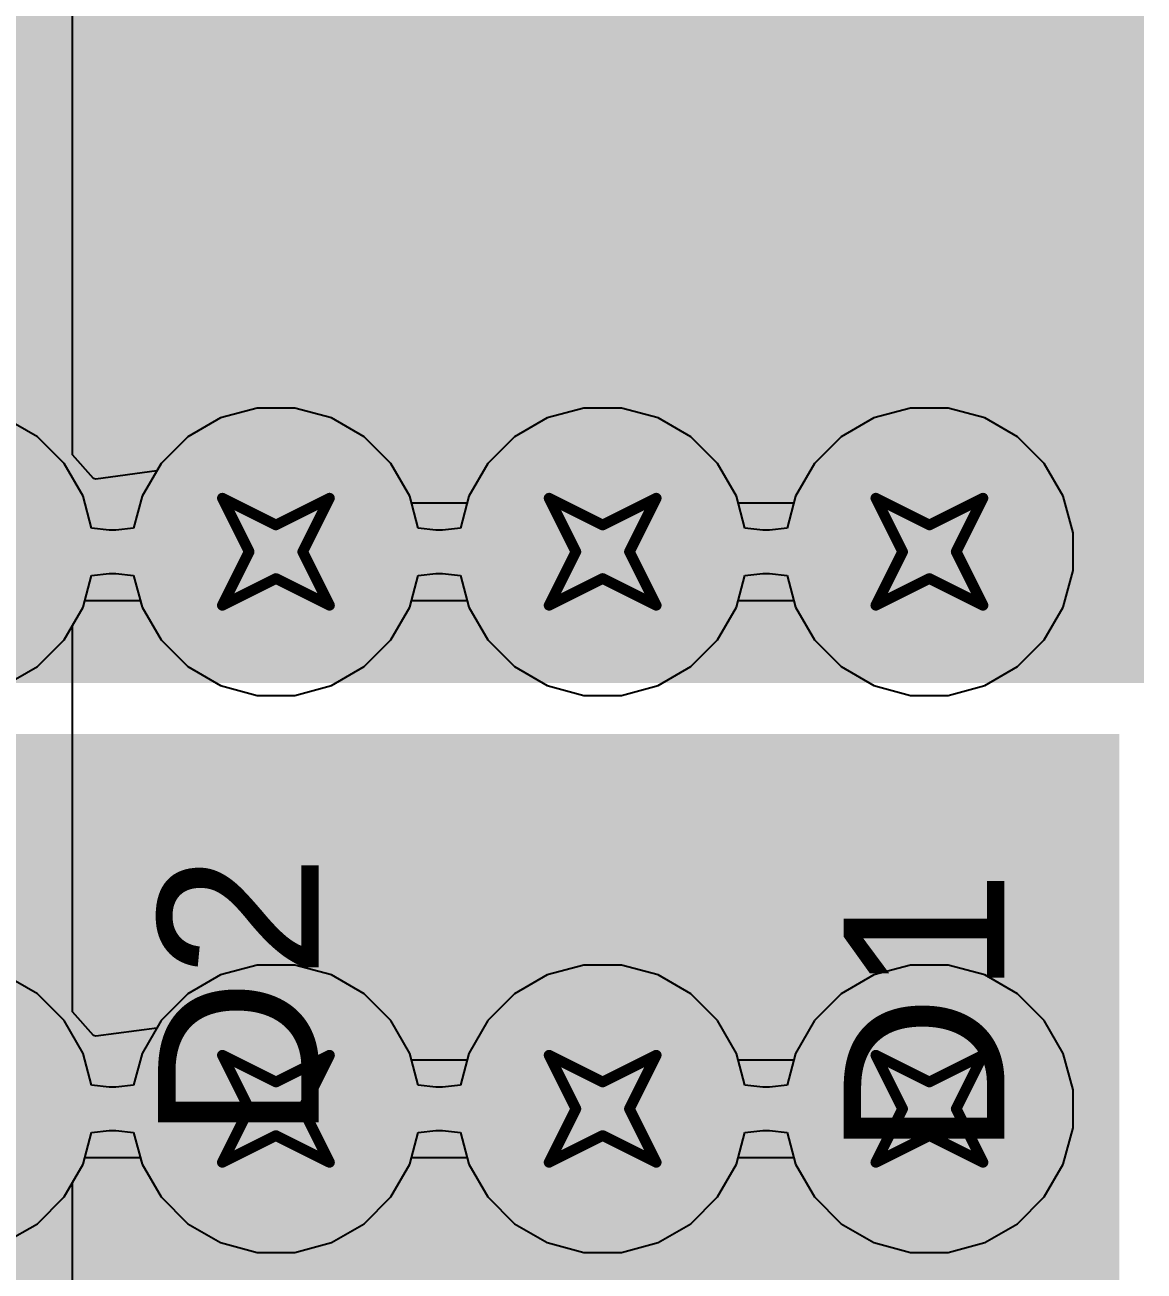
# Model space of a CAD drawing. Header units: inches. Extents: x -36 to 349, y -11 to 240.
# Drawn here: x 76.72 to 82.03, y 14.17 to 20.07 of the extents above; entities that cross this region are included whole.
import ezdxf

# ---------------------------------------------------------------- set-up
doc = ezdxf.new("R2010")
doc.units = ezdxf.units.IN
for name, color, linetype in [('Bottom Layer', 5, 'Continuous'), ('Drill Drawing', 1, 'Continuous'), ('Layer 1', 16, 'Continuous'), ('Layer 2', 76, 'Continuous'), ('Top Layer', 1, 'Continuous'), ('Top Overlay', 2, 'Continuous'), ('Top Paste', 8, 'Continuous'), ('Top Solder', 216, 'Continuous'), ('Via Holes', 16, 'Continuous')]:
    doc.layers.add(name, color=color, linetype=linetype)
doc.styles.add('Arial', font='', dxfattribs={"height": 0.2})
doc.styles.get('Arial').set_extended_font_data('Arial')

# ---------------------------------------------------------------- blocks, each defined once
blk = doc.blocks.new('TO_263_5__D2PAK__156')
at = {"layer": 'Top Layer'}
blk.add_hatch(color=1, dxfattribs=at).paths.add_polyline_path([(-5.59, 9.5275), (5.59, 9.5275), (5.59, -0.3825), (-5.59, -0.3825)])
at = {"layer": 'Top Paste'}
blk.add_hatch(color=8, dxfattribs=at).paths.add_polyline_path([(-5.59, 9.5275), (5.59, 9.5275), (5.59, -0.3825), (-5.59, -0.3825)])
at = {"layer": 'Top Solder'}
blk.add_hatch(color=216, dxfattribs=at).paths.add_polyline_path([(-5.6916, 9.6291), (5.6916, 9.6291), (5.6916, -0.4841), (-5.6916, -0.4841)])

msp = doc.modelspace()

# ---------------------------------------------------------------- hatches: boundary and pattern name
at = {"layer": 'Bottom Layer'}
h = msp.add_hatch(color=5, dxfattribs=at)
edge = h.paths.add_edge_path()
edge.add_arc((77.9108, 17.5768), 0.3, 0, 360)
h = msp.add_hatch(color=5, dxfattribs=at)
edge = h.paths.add_edge_path()
edge.add_arc((79.4602, 17.5768), 0.3, 0, 360)
h = msp.add_hatch(color=5, dxfattribs=at)
edge = h.paths.add_edge_path()
edge.add_arc((81.0096, 17.5768), 0.3, 0, 360)
h = msp.add_hatch(color=5, dxfattribs=at)
edge = h.paths.add_edge_path()
edge.add_arc((77.9108, 14.9352), 0.3, 0, 360)
h = msp.add_hatch(color=5, dxfattribs=at)
edge = h.paths.add_edge_path()
edge.add_arc((79.4602, 14.9352), 0.3, 0, 360)
h = msp.add_hatch(color=5, dxfattribs=at)
edge = h.paths.add_edge_path()
edge.add_arc((81.0096, 14.9352), 0.3, 0, 360)
at = {"layer": 'Layer 1'}
h = msp.add_hatch(color=16, dxfattribs=at)
edge = h.paths.add_edge_path()
edge.add_arc((77.9108, 17.5768), 0.3, 0, 360)
h = msp.add_hatch(color=16, dxfattribs=at)
edge = h.paths.add_edge_path()
edge.add_arc((79.4602, 17.5768), 0.3, 0, 360)
h = msp.add_hatch(color=16, dxfattribs=at)
edge = h.paths.add_edge_path()
edge.add_arc((81.0096, 17.5768), 0.3, 0, 360)
h = msp.add_hatch(color=16, dxfattribs=at)
edge = h.paths.add_edge_path()
edge.add_arc((77.9108, 14.9352), 0.3, 0, 360)
h = msp.add_hatch(color=16, dxfattribs=at)
edge = h.paths.add_edge_path()
edge.add_arc((79.4602, 14.9352), 0.3, 0, 360)
h = msp.add_hatch(color=16, dxfattribs=at)
edge = h.paths.add_edge_path()
edge.add_arc((81.0096, 14.9352), 0.3, 0, 360)
at = {"layer": 'Layer 2'}
h = msp.add_hatch(color=76, dxfattribs=at)
edge = h.paths.add_edge_path()
edge.add_arc((77.9108, 17.5768), 0.3, 0, 360)
h = msp.add_hatch(color=76, dxfattribs=at)
edge = h.paths.add_edge_path()
edge.add_arc((79.4602, 17.5768), 0.3, 0, 360)
h = msp.add_hatch(color=76, dxfattribs=at)
edge = h.paths.add_edge_path()
edge.add_arc((81.0096, 17.5768), 0.3, 0, 360)
h = msp.add_hatch(color=76, dxfattribs=at)
edge = h.paths.add_edge_path()
edge.add_arc((77.9108, 14.9352), 0.3, 0, 360)
h = msp.add_hatch(color=76, dxfattribs=at)
edge = h.paths.add_edge_path()
edge.add_arc((79.4602, 14.9352), 0.3, 0, 360)
h = msp.add_hatch(color=76, dxfattribs=at)
edge = h.paths.add_edge_path()
edge.add_arc((81.0096, 14.9352), 0.3, 0, 360)
at = {"layer": 'Top Layer'}
for points in [[(66.161, 17.0557), (81.926, 17.0557), (81.926, 26.9657), (66.161, 26.9657)], [(68.2982, 10.8712), (81.9104, 10.8712), (81.9104, 16.7132), (68.2982, 16.7132)]]:
    msp.add_hatch(color=1, dxfattribs=at).paths.add_polyline_path(points)
h = msp.add_hatch(color=1, dxfattribs=at)
edge = h.paths.add_edge_path()
edge.add_arc((77.9108, 17.5768), 0.3, 0, 360)
h = msp.add_hatch(color=1, dxfattribs=at)
edge = h.paths.add_edge_path()
edge.add_arc((79.4602, 17.5768), 0.3, 0, 360)
h = msp.add_hatch(color=1, dxfattribs=at)
edge = h.paths.add_edge_path()
edge.add_arc((81.0096, 17.5768), 0.3, 0, 360)
h = msp.add_hatch(color=1, dxfattribs=at)
edge = h.paths.add_edge_path()
edge.add_arc((77.9108, 14.9352), 0.3, 0, 360)
h = msp.add_hatch(color=1, dxfattribs=at)
edge = h.paths.add_edge_path()
edge.add_arc((79.4602, 14.9352), 0.3, 0, 360)
h = msp.add_hatch(color=1, dxfattribs=at)
edge = h.paths.add_edge_path()
edge.add_arc((81.0096, 14.9352), 0.3, 0, 360)
at = {"layer": 'Via Holes'}
h = msp.add_hatch(color=7, dxfattribs=at)
edge = h.paths.add_edge_path()
edge.add_arc((77.9108, 17.5768), 0.15, 0, 360)
h = msp.add_hatch(color=7, dxfattribs=at)
edge = h.paths.add_edge_path()
edge.add_arc((79.4602, 17.5768), 0.15, 0, 360)
h = msp.add_hatch(color=7, dxfattribs=at)
edge = h.paths.add_edge_path()
edge.add_arc((81.0096, 17.5768), 0.15, 0, 360)
h = msp.add_hatch(color=7, dxfattribs=at)
edge = h.paths.add_edge_path()
edge.add_arc((77.9108, 14.9352), 0.15, 0, 360)
h = msp.add_hatch(color=7, dxfattribs=at)
edge = h.paths.add_edge_path()
edge.add_arc((79.4602, 14.9352), 0.15, 0, 360)
h = msp.add_hatch(color=7, dxfattribs=at)
edge = h.paths.add_edge_path()
edge.add_arc((81.0096, 14.9352), 0.15, 0, 360)

# ---------------------------------------------------------------- linework, layer by layer
at = {"layer": 'Bottom Layer'}
for p, q in [((76.7795, 18.1217), (76.6243, 18.2114)), ((77.6479, 18.2114), (77.4927, 18.1217)), ((77.8211, 18.2578), (77.6479, 18.2114)), ((78.0005, 18.2578), (77.8211, 18.2578)), ((78.1737, 18.2114), (78.0005, 18.2578)), ((78.3289, 18.1217), (78.1737, 18.2114)), ((79.1973, 18.2114), (79.0421, 18.1217)), ((79.3705, 18.2578), (79.1973, 18.2114)), ((79.5499, 18.2578), (79.3705, 18.2578)), ((79.7231, 18.2114), (79.5499, 18.2578)), ((79.8783, 18.1217), (79.7231, 18.2114)), ((80.7467, 18.2114), (80.5915, 18.1217)), ((80.9199, 18.2578), (80.7467, 18.2114)), ((81.0993, 18.2578), (80.9199, 18.2578)), ((81.2725, 18.2114), (81.0993, 18.2578)), ((81.4277, 18.1217), (81.2725, 18.2114)), ((76.9063, 17.9949), (76.7795, 18.1217)), ((77.4927, 18.1217), (77.3659, 17.9949)), ((78.4557, 17.9949), (78.3289, 18.1217)), ((79.0421, 18.1217), (78.9153, 17.9949)), ((80.0051, 17.9949), (79.8783, 18.1217)), ((80.5915, 18.1217), (80.4647, 17.9949)), ((81.5545, 17.9949), (81.4277, 18.1217)), ((76.996, 17.8397), (76.9063, 17.9949)), ((77.3659, 17.9949), (77.2762, 17.8397)), ((78.5454, 17.8397), (78.4557, 17.9949)), ((78.9153, 17.9949), (78.8256, 17.8397)), ((80.0948, 17.8397), (80.0051, 17.9949)), ((80.4647, 17.9949), (80.375, 17.8397)), ((81.6442, 17.8397), (81.5545, 17.9949)), ((77.0363, 17.6893), (76.996, 17.8397)), ((77.2762, 17.8397), (77.2359, 17.6893)), ((78.5857, 17.6893), (78.5454, 17.8397)), ((78.8256, 17.8397), (78.7853, 17.6893)), ((80.1351, 17.6893), (80.0948, 17.8397)), ((80.375, 17.8397), (80.3347, 17.6893)), ((81.6906, 17.6665), (81.6442, 17.8397)), ((77.1202, 17.6794), (77.0363, 17.6893)), ((77.152, 17.6794), (77.1202, 17.6794)), ((77.2359, 17.6893), (77.152, 17.6794)), ((78.6696, 17.6794), (78.5857, 17.6893)), ((78.7014, 17.6794), (78.6696, 17.6794)), ((78.7853, 17.6893), (78.7014, 17.6794)), ((80.219, 17.6794), (80.1351, 17.6893)), ((80.2508, 17.6794), (80.219, 17.6794)), ((80.3347, 17.6893), (80.2508, 17.6794)), ((81.6906, 17.4871), (81.6906, 17.6665)), ((76.996, 17.3139), (77.0363, 17.4643)), ((77.0363, 17.4643), (77.1202, 17.4742)), ((77.1202, 17.4742), (77.152, 17.4742)), ((77.152, 17.4742), (77.2359, 17.4643)), ((77.2359, 17.4643), (77.2762, 17.3139)), ((78.5454, 17.3139), (78.5857, 17.4643)), ((78.5857, 17.4643), (78.6696, 17.4742)), ((78.6696, 17.4742), (78.7014, 17.4742)), ((78.7014, 17.4742), (78.7853, 17.4643)), ((78.7853, 17.4643), (78.8256, 17.3139)), ((80.0948, 17.3139), (80.1351, 17.4643)), ((80.1351, 17.4643), (80.219, 17.4742)), ((80.219, 17.4742), (80.2508, 17.4742)), ((80.2508, 17.4742), (80.3347, 17.4643)), ((80.3347, 17.4643), (80.375, 17.3139)), ((81.6442, 17.3139), (81.6906, 17.4871)), ((76.9063, 17.1587), (76.996, 17.3139)), ((77.2762, 17.3139), (77.3659, 17.1587)), ((78.4557, 17.1587), (78.5454, 17.3139)), ((78.8256, 17.3139), (78.9153, 17.1587)), ((80.0051, 17.1587), (80.0948, 17.3139)), ((80.375, 17.3139), (80.4647, 17.1587)), ((81.5545, 17.1587), (81.6442, 17.3139)), ((76.7795, 17.0319), (76.9063, 17.1587)), ((77.3659, 17.1587), (77.4927, 17.0319)), ((78.3289, 17.0319), (78.4557, 17.1587)), ((78.9153, 17.1587), (79.0421, 17.0319)), ((79.8783, 17.0319), (80.0051, 17.1587)), ((80.4647, 17.1587), (80.5915, 17.0319)), ((81.4277, 17.0319), (81.5545, 17.1587)), ((76.6243, 16.9422), (76.7795, 17.0319)), ((77.4927, 17.0319), (77.6479, 16.9422)), ((78.1737, 16.9422), (78.3289, 17.0319)), ((79.0421, 17.0319), (79.1973, 16.9422)), ((79.7231, 16.9422), (79.8783, 17.0319)), ((80.5915, 17.0319), (80.7467, 16.9422)), ((81.2725, 16.9422), (81.4277, 17.0319)), ((77.6479, 16.9422), (77.8211, 16.8958)), ((78.0005, 16.8958), (78.1737, 16.9422)), ((79.1973, 16.9422), (79.3705, 16.8958)), ((79.5499, 16.8958), (79.7231, 16.9422)), ((80.7467, 16.9422), (80.9199, 16.8958)), ((81.0993, 16.8958), (81.2725, 16.9422)), ((77.8211, 16.8958), (78.0005, 16.8958)), ((79.3705, 16.8958), (79.5499, 16.8958)), ((80.9199, 16.8958), (81.0993, 16.8958)), ((77.8211, 15.6162), (77.6479, 15.5698)), ((78.0005, 15.6162), (77.8211, 15.6162)), ((78.1737, 15.5698), (78.0005, 15.6162)), ((79.3705, 15.6162), (79.1973, 15.5698)), ((79.5499, 15.6162), (79.3705, 15.6162)), ((79.7231, 15.5698), (79.5499, 15.6162)), ((80.9199, 15.6162), (80.7467, 15.5698)), ((81.0993, 15.6162), (80.9199, 15.6162)), ((81.2725, 15.5698), (81.0993, 15.6162)), ((76.7795, 15.4801), (76.6243, 15.5698)), ((77.6479, 15.5698), (77.4927, 15.4801)), ((78.3289, 15.4801), (78.1737, 15.5698)), ((79.1973, 15.5698), (79.0421, 15.4801)), ((79.8783, 15.4801), (79.7231, 15.5698)), ((80.7467, 15.5698), (80.5915, 15.4801)), ((81.4277, 15.4801), (81.2725, 15.5698)), ((76.9063, 15.3533), (76.7795, 15.4801)), ((77.4927, 15.4801), (77.3659, 15.3533)), ((78.4557, 15.3533), (78.3289, 15.4801)), ((79.0421, 15.4801), (78.9153, 15.3533)), ((80.0051, 15.3533), (79.8783, 15.4801)), ((80.5915, 15.4801), (80.4647, 15.3533)), ((81.5545, 15.3533), (81.4277, 15.4801)), ((76.996, 15.1981), (76.9063, 15.3533)), ((77.3659, 15.3533), (77.2762, 15.1981)), ((78.5454, 15.1981), (78.4557, 15.3533)), ((78.9153, 15.3533), (78.8256, 15.1981)), ((80.0948, 15.1981), (80.0051, 15.3533)), ((80.4647, 15.3533), (80.375, 15.1981)), ((81.6442, 15.1981), (81.5545, 15.3533)), ((77.0363, 15.0477), (76.996, 15.1981)), ((77.2762, 15.1981), (77.2359, 15.0477)), ((78.5857, 15.0477), (78.5454, 15.1981)), ((78.8256, 15.1981), (78.7853, 15.0477)), ((80.1351, 15.0477), (80.0948, 15.1981)), ((80.375, 15.1981), (80.3347, 15.0477)), ((81.6906, 15.0249), (81.6442, 15.1981)), ((77.1202, 15.0378), (77.0363, 15.0477)), ((77.152, 15.0378), (77.1202, 15.0378)), ((77.2359, 15.0477), (77.152, 15.0378)), ((78.6696, 15.0378), (78.5857, 15.0477)), ((78.7014, 15.0378), (78.6696, 15.0378)), ((78.7853, 15.0477), (78.7014, 15.0378)), ((80.219, 15.0378), (80.1351, 15.0477)), ((80.2508, 15.0378), (80.219, 15.0378)), ((80.3347, 15.0477), (80.2508, 15.0378)), ((81.6906, 14.8455), (81.6906, 15.0249)), ((77.0363, 14.8227), (77.1202, 14.8326)), ((77.1202, 14.8326), (77.152, 14.8326)), ((77.152, 14.8326), (77.2359, 14.8227)), ((78.5857, 14.8227), (78.6696, 14.8326)), ((78.6696, 14.8326), (78.7014, 14.8326)), ((78.7014, 14.8326), (78.7853, 14.8227)), ((80.1351, 14.8227), (80.219, 14.8326)), ((80.219, 14.8326), (80.2508, 14.8326)), ((80.2508, 14.8326), (80.3347, 14.8227)), ((81.6442, 14.6723), (81.6906, 14.8455)), ((76.996, 14.6723), (77.0363, 14.8227)), ((77.2359, 14.8227), (77.2762, 14.6723)), ((78.5454, 14.6723), (78.5857, 14.8227)), ((78.7853, 14.8227), (78.8256, 14.6723)), ((80.0948, 14.6723), (80.1351, 14.8227)), ((80.3347, 14.8227), (80.375, 14.6723)), ((76.9063, 14.5171), (76.996, 14.6723)), ((77.2762, 14.6723), (77.3659, 14.5171)), ((78.4557, 14.5171), (78.5454, 14.6723)), ((78.8256, 14.6723), (78.9153, 14.5171)), ((80.0051, 14.5171), (80.0948, 14.6723)), ((80.375, 14.6723), (80.4647, 14.5171)), ((81.5545, 14.5171), (81.6442, 14.6723)), ((76.7795, 14.3903), (76.9063, 14.5171)), ((77.3659, 14.5171), (77.4927, 14.3903)), ((78.3289, 14.3903), (78.4557, 14.5171)), ((78.9153, 14.5171), (79.0421, 14.3903)), ((79.8783, 14.3903), (80.0051, 14.5171)), ((80.4647, 14.5171), (80.5915, 14.3903)), ((81.4277, 14.3903), (81.5545, 14.5171)), ((76.6243, 14.3006), (76.7795, 14.3903)), ((77.4927, 14.3903), (77.6479, 14.3006)), ((78.1737, 14.3006), (78.3289, 14.3903)), ((79.0421, 14.3903), (79.1973, 14.3006)), ((79.7231, 14.3006), (79.8783, 14.3903)), ((80.5915, 14.3903), (80.7467, 14.3006)), ((81.2725, 14.3006), (81.4277, 14.3903)), ((77.6479, 14.3006), (77.8211, 14.2542)), ((77.8211, 14.2542), (78.0005, 14.2542)), ((78.0005, 14.2542), (78.1737, 14.3006)), ((79.1973, 14.3006), (79.3705, 14.2542)), ((79.3705, 14.2542), (79.5499, 14.2542)), ((79.5499, 14.2542), (79.7231, 14.3006)), ((80.7467, 14.3006), (80.9199, 14.2542)), ((80.9199, 14.2542), (81.0993, 14.2542)), ((81.0993, 14.2542), (81.2725, 14.3006))]:
    msp.add_line(p, q, dxfattribs=at)
at = {"layer": 'Drill Drawing'}
for points in [[(77.6568, 17.8308, 0.0508, 0.0508, 0), (77.9108, 17.7038, 0.0508, 0.0508, 0)], [(77.6568, 17.8308, 0.0508, 0.0508, 0), (77.7838, 17.5768, 0.0508, 0.0508, 0)], [(77.9108, 17.7038, 0.0508, 0.0508, 0), (78.1648, 17.8308, 0.0508, 0.0508, 0)], [(78.0378, 17.5768, 0.0508, 0.0508, 0), (78.1648, 17.8308, 0.0508, 0.0508, 0)], [(79.2062, 17.8308, 0.0508, 0.0508, 0), (79.4602, 17.7038, 0.0508, 0.0508, 0)], [(79.2062, 17.8308, 0.0508, 0.0508, 0), (79.3332, 17.5768, 0.0508, 0.0508, 0)], [(79.4602, 17.7038, 0.0508, 0.0508, 0), (79.7142, 17.8308, 0.0508, 0.0508, 0)], [(79.5872, 17.5768, 0.0508, 0.0508, 0), (79.7142, 17.8308, 0.0508, 0.0508, 0)], [(80.7556, 17.8308, 0.0508, 0.0508, 0), (81.0096, 17.7038, 0.0508, 0.0508, 0)], [(80.7556, 17.8308, 0.0508, 0.0508, 0), (80.8826, 17.5768, 0.0508, 0.0508, 0)], [(81.0096, 17.7038, 0.0508, 0.0508, 0), (81.2636, 17.8308, 0.0508, 0.0508, 0)], [(81.1366, 17.5768, 0.0508, 0.0508, 0), (81.2636, 17.8308, 0.0508, 0.0508, 0)], [(77.6568, 17.3228, 0.0508, 0.0508, 0), (77.7838, 17.5768, 0.0508, 0.0508, 0)], [(78.0378, 17.5768, 0.0508, 0.0508, 0), (78.1648, 17.3228, 0.0508, 0.0508, 0)], [(79.2062, 17.3228, 0.0508, 0.0508, 0), (79.3332, 17.5768, 0.0508, 0.0508, 0)], [(79.5872, 17.5768, 0.0508, 0.0508, 0), (79.7142, 17.3228, 0.0508, 0.0508, 0)], [(80.7556, 17.3228, 0.0508, 0.0508, 0), (80.8826, 17.5768, 0.0508, 0.0508, 0)], [(81.1366, 17.5768, 0.0508, 0.0508, 0), (81.2636, 17.3228, 0.0508, 0.0508, 0)], [(77.6568, 17.3228, 0.0508, 0.0508, 0), (77.9108, 17.4498, 0.0508, 0.0508, 0)], [(77.9108, 17.4498, 0.0508, 0.0508, 0), (78.1648, 17.3228, 0.0508, 0.0508, 0)], [(79.2062, 17.3228, 0.0508, 0.0508, 0), (79.4602, 17.4498, 0.0508, 0.0508, 0)], [(79.4602, 17.4498, 0.0508, 0.0508, 0), (79.7142, 17.3228, 0.0508, 0.0508, 0)], [(80.7556, 17.3228, 0.0508, 0.0508, 0), (81.0096, 17.4498, 0.0508, 0.0508, 0)], [(81.0096, 17.4498, 0.0508, 0.0508, 0), (81.2636, 17.3228, 0.0508, 0.0508, 0)], [(77.6568, 15.1892, 0.0508, 0.0508, 0), (77.9108, 15.0622, 0.0508, 0.0508, 0)], [(77.6568, 15.1892, 0.0508, 0.0508, 0), (77.7838, 14.9352, 0.0508, 0.0508, 0)], [(77.9108, 15.0622, 0.0508, 0.0508, 0), (78.1648, 15.1892, 0.0508, 0.0508, 0)], [(78.0378, 14.9352, 0.0508, 0.0508, 0), (78.1648, 15.1892, 0.0508, 0.0508, 0)], [(79.2062, 15.1892, 0.0508, 0.0508, 0), (79.4602, 15.0622, 0.0508, 0.0508, 0)], [(79.2062, 15.1892, 0.0508, 0.0508, 0), (79.3332, 14.9352, 0.0508, 0.0508, 0)], [(79.4602, 15.0622, 0.0508, 0.0508, 0), (79.7142, 15.1892, 0.0508, 0.0508, 0)], [(79.5872, 14.9352, 0.0508, 0.0508, 0), (79.7142, 15.1892, 0.0508, 0.0508, 0)], [(80.7556, 15.1892, 0.0508, 0.0508, 0), (81.0096, 15.0622, 0.0508, 0.0508, 0)], [(80.7556, 15.1892, 0.0508, 0.0508, 0), (80.8826, 14.9352, 0.0508, 0.0508, 0)], [(81.0096, 15.0622, 0.0508, 0.0508, 0), (81.2636, 15.1892, 0.0508, 0.0508, 0)], [(81.1366, 14.9352, 0.0508, 0.0508, 0), (81.2636, 15.1892, 0.0508, 0.0508, 0)], [(77.6568, 14.6812, 0.0508, 0.0508, 0), (77.7838, 14.9352, 0.0508, 0.0508, 0)], [(78.0378, 14.9352, 0.0508, 0.0508, 0), (78.1648, 14.6812, 0.0508, 0.0508, 0)], [(79.2062, 14.6812, 0.0508, 0.0508, 0), (79.3332, 14.9352, 0.0508, 0.0508, 0)], [(79.5872, 14.9352, 0.0508, 0.0508, 0), (79.7142, 14.6812, 0.0508, 0.0508, 0)], [(80.7556, 14.6812, 0.0508, 0.0508, 0), (80.8826, 14.9352, 0.0508, 0.0508, 0)], [(81.1366, 14.9352, 0.0508, 0.0508, 0), (81.2636, 14.6812, 0.0508, 0.0508, 0)], [(77.6568, 14.6812, 0.0508, 0.0508, 0), (77.9108, 14.8082, 0.0508, 0.0508, 0)], [(77.9108, 14.8082, 0.0508, 0.0508, 0), (78.1648, 14.6812, 0.0508, 0.0508, 0)], [(79.2062, 14.6812, 0.0508, 0.0508, 0), (79.4602, 14.8082, 0.0508, 0.0508, 0)], [(79.4602, 14.8082, 0.0508, 0.0508, 0), (79.7142, 14.6812, 0.0508, 0.0508, 0)], [(80.7556, 14.6812, 0.0508, 0.0508, 0), (81.0096, 14.8082, 0.0508, 0.0508, 0)], [(81.0096, 14.8082, 0.0508, 0.0508, 0), (81.2636, 14.6812, 0.0508, 0.0508, 0)]]:
    msp.add_lwpolyline(points, format="xyseb", dxfattribs=at)
for points in [[(77.6441, 17.8308, 0.0254, 0.0254, 1), (77.6695, 17.8308, 0.0254, 0.0254, 1)], [(77.6441, 17.8308, 0.0254, 0.0254, 1), (77.6695, 17.8308, 0.0254, 0.0254, 1)], [(78.1521, 17.8308, 0.0254, 0.0254, 1), (78.1775, 17.8308, 0.0254, 0.0254, 1)], [(78.1521, 17.8308, 0.0254, 0.0254, 1), (78.1775, 17.8308, 0.0254, 0.0254, 1)], [(79.1935, 17.8308, 0.0254, 0.0254, 1), (79.2189, 17.8308, 0.0254, 0.0254, 1)], [(79.1935, 17.8308, 0.0254, 0.0254, 1), (79.2189, 17.8308, 0.0254, 0.0254, 1)], [(79.7015, 17.8308, 0.0254, 0.0254, 1), (79.7269, 17.8308, 0.0254, 0.0254, 1)], [(79.7015, 17.8308, 0.0254, 0.0254, 1), (79.7269, 17.8308, 0.0254, 0.0254, 1)], [(80.7429, 17.8308, 0.0254, 0.0254, 1), (80.7683, 17.8308, 0.0254, 0.0254, 1)], [(80.7429, 17.8308, 0.0254, 0.0254, 1), (80.7683, 17.8308, 0.0254, 0.0254, 1)], [(81.2509, 17.8308, 0.0254, 0.0254, 1), (81.2763, 17.8308, 0.0254, 0.0254, 1)], [(81.2509, 17.8308, 0.0254, 0.0254, 1), (81.2763, 17.8308, 0.0254, 0.0254, 1)], [(77.8981, 17.7038, 0.0254, 0.0254, 1), (77.9235, 17.7038, 0.0254, 0.0254, 1)], [(77.8981, 17.7038, 0.0254, 0.0254, 1), (77.9235, 17.7038, 0.0254, 0.0254, 1)], [(79.4475, 17.7038, 0.0254, 0.0254, 1), (79.4729, 17.7038, 0.0254, 0.0254, 1)], [(79.4475, 17.7038, 0.0254, 0.0254, 1), (79.4729, 17.7038, 0.0254, 0.0254, 1)], [(80.9969, 17.7038, 0.0254, 0.0254, 1), (81.0223, 17.7038, 0.0254, 0.0254, 1)], [(80.9969, 17.7038, 0.0254, 0.0254, 1), (81.0223, 17.7038, 0.0254, 0.0254, 1)], [(77.7711, 17.5768, 0.0254, 0.0254, 1), (77.7965, 17.5768, 0.0254, 0.0254, 1)], [(77.7711, 17.5768, 0.0254, 0.0254, 1), (77.7965, 17.5768, 0.0254, 0.0254, 1)], [(78.0251, 17.5768, 0.0254, 0.0254, 1), (78.0505, 17.5768, 0.0254, 0.0254, 1)], [(78.0251, 17.5768, 0.0254, 0.0254, 1), (78.0505, 17.5768, 0.0254, 0.0254, 1)], [(79.3205, 17.5768, 0.0254, 0.0254, 1), (79.3459, 17.5768, 0.0254, 0.0254, 1)], [(79.3205, 17.5768, 0.0254, 0.0254, 1), (79.3459, 17.5768, 0.0254, 0.0254, 1)], [(79.5745, 17.5768, 0.0254, 0.0254, 1), (79.5999, 17.5768, 0.0254, 0.0254, 1)], [(79.5745, 17.5768, 0.0254, 0.0254, 1), (79.5999, 17.5768, 0.0254, 0.0254, 1)], [(80.8699, 17.5768, 0.0254, 0.0254, 1), (80.8953, 17.5768, 0.0254, 0.0254, 1)], [(80.8699, 17.5768, 0.0254, 0.0254, 1), (80.8953, 17.5768, 0.0254, 0.0254, 1)], [(81.1239, 17.5768, 0.0254, 0.0254, 1), (81.1493, 17.5768, 0.0254, 0.0254, 1)], [(81.1239, 17.5768, 0.0254, 0.0254, 1), (81.1493, 17.5768, 0.0254, 0.0254, 1)], [(77.8981, 17.4498, 0.0254, 0.0254, 1), (77.9235, 17.4498, 0.0254, 0.0254, 1)], [(77.8981, 17.4498, 0.0254, 0.0254, 1), (77.9235, 17.4498, 0.0254, 0.0254, 1)], [(79.4475, 17.4498, 0.0254, 0.0254, 1), (79.4729, 17.4498, 0.0254, 0.0254, 1)], [(79.4475, 17.4498, 0.0254, 0.0254, 1), (79.4729, 17.4498, 0.0254, 0.0254, 1)], [(80.9969, 17.4498, 0.0254, 0.0254, 1), (81.0223, 17.4498, 0.0254, 0.0254, 1)], [(80.9969, 17.4498, 0.0254, 0.0254, 1), (81.0223, 17.4498, 0.0254, 0.0254, 1)], [(77.6441, 17.3228, 0.0254, 0.0254, 1), (77.6695, 17.3228, 0.0254, 0.0254, 1)], [(77.6441, 17.3228, 0.0254, 0.0254, 1), (77.6695, 17.3228, 0.0254, 0.0254, 1)], [(78.1521, 17.3228, 0.0254, 0.0254, 1), (78.1775, 17.3228, 0.0254, 0.0254, 1)], [(78.1521, 17.3228, 0.0254, 0.0254, 1), (78.1775, 17.3228, 0.0254, 0.0254, 1)], [(79.1935, 17.3228, 0.0254, 0.0254, 1), (79.2189, 17.3228, 0.0254, 0.0254, 1)], [(79.1935, 17.3228, 0.0254, 0.0254, 1), (79.2189, 17.3228, 0.0254, 0.0254, 1)], [(79.7015, 17.3228, 0.0254, 0.0254, 1), (79.7269, 17.3228, 0.0254, 0.0254, 1)], [(79.7015, 17.3228, 0.0254, 0.0254, 1), (79.7269, 17.3228, 0.0254, 0.0254, 1)], [(80.7429, 17.3228, 0.0254, 0.0254, 1), (80.7683, 17.3228, 0.0254, 0.0254, 1)], [(80.7429, 17.3228, 0.0254, 0.0254, 1), (80.7683, 17.3228, 0.0254, 0.0254, 1)], [(81.2509, 17.3228, 0.0254, 0.0254, 1), (81.2763, 17.3228, 0.0254, 0.0254, 1)], [(81.2509, 17.3228, 0.0254, 0.0254, 1), (81.2763, 17.3228, 0.0254, 0.0254, 1)], [(77.6441, 15.1892, 0.0254, 0.0254, 1), (77.6695, 15.1892, 0.0254, 0.0254, 1)], [(77.6441, 15.1892, 0.0254, 0.0254, 1), (77.6695, 15.1892, 0.0254, 0.0254, 1)], [(78.1521, 15.1892, 0.0254, 0.0254, 1), (78.1775, 15.1892, 0.0254, 0.0254, 1)], [(78.1521, 15.1892, 0.0254, 0.0254, 1), (78.1775, 15.1892, 0.0254, 0.0254, 1)], [(79.1935, 15.1892, 0.0254, 0.0254, 1), (79.2189, 15.1892, 0.0254, 0.0254, 1)], [(79.1935, 15.1892, 0.0254, 0.0254, 1), (79.2189, 15.1892, 0.0254, 0.0254, 1)], [(79.7015, 15.1892, 0.0254, 0.0254, 1), (79.7269, 15.1892, 0.0254, 0.0254, 1)], [(79.7015, 15.1892, 0.0254, 0.0254, 1), (79.7269, 15.1892, 0.0254, 0.0254, 1)], [(80.7429, 15.1892, 0.0254, 0.0254, 1), (80.7683, 15.1892, 0.0254, 0.0254, 1)], [(80.7429, 15.1892, 0.0254, 0.0254, 1), (80.7683, 15.1892, 0.0254, 0.0254, 1)], [(81.2509, 15.1892, 0.0254, 0.0254, 1), (81.2763, 15.1892, 0.0254, 0.0254, 1)], [(81.2509, 15.1892, 0.0254, 0.0254, 1), (81.2763, 15.1892, 0.0254, 0.0254, 1)], [(77.8981, 15.0622, 0.0254, 0.0254, 1), (77.9235, 15.0622, 0.0254, 0.0254, 1)], [(77.8981, 15.0622, 0.0254, 0.0254, 1), (77.9235, 15.0622, 0.0254, 0.0254, 1)], [(79.4475, 15.0622, 0.0254, 0.0254, 1), (79.4729, 15.0622, 0.0254, 0.0254, 1)], [(79.4475, 15.0622, 0.0254, 0.0254, 1), (79.4729, 15.0622, 0.0254, 0.0254, 1)], [(80.9969, 15.0622, 0.0254, 0.0254, 1), (81.0223, 15.0622, 0.0254, 0.0254, 1)], [(80.9969, 15.0622, 0.0254, 0.0254, 1), (81.0223, 15.0622, 0.0254, 0.0254, 1)], [(77.7711, 14.9352, 0.0254, 0.0254, 1), (77.7965, 14.9352, 0.0254, 0.0254, 1)], [(77.7711, 14.9352, 0.0254, 0.0254, 1), (77.7965, 14.9352, 0.0254, 0.0254, 1)], [(78.0251, 14.9352, 0.0254, 0.0254, 1), (78.0505, 14.9352, 0.0254, 0.0254, 1)], [(78.0251, 14.9352, 0.0254, 0.0254, 1), (78.0505, 14.9352, 0.0254, 0.0254, 1)], [(79.3205, 14.9352, 0.0254, 0.0254, 1), (79.3459, 14.9352, 0.0254, 0.0254, 1)], [(79.3205, 14.9352, 0.0254, 0.0254, 1), (79.3459, 14.9352, 0.0254, 0.0254, 1)], [(79.5745, 14.9352, 0.0254, 0.0254, 1), (79.5999, 14.9352, 0.0254, 0.0254, 1)], [(79.5745, 14.9352, 0.0254, 0.0254, 1), (79.5999, 14.9352, 0.0254, 0.0254, 1)], [(80.8699, 14.9352, 0.0254, 0.0254, 1), (80.8953, 14.9352, 0.0254, 0.0254, 1)], [(80.8699, 14.9352, 0.0254, 0.0254, 1), (80.8953, 14.9352, 0.0254, 0.0254, 1)], [(81.1239, 14.9352, 0.0254, 0.0254, 1), (81.1493, 14.9352, 0.0254, 0.0254, 1)], [(81.1239, 14.9352, 0.0254, 0.0254, 1), (81.1493, 14.9352, 0.0254, 0.0254, 1)], [(77.8981, 14.8082, 0.0254, 0.0254, 1), (77.9235, 14.8082, 0.0254, 0.0254, 1)], [(77.8981, 14.8082, 0.0254, 0.0254, 1), (77.9235, 14.8082, 0.0254, 0.0254, 1)], [(79.4475, 14.8082, 0.0254, 0.0254, 1), (79.4729, 14.8082, 0.0254, 0.0254, 1)], [(79.4475, 14.8082, 0.0254, 0.0254, 1), (79.4729, 14.8082, 0.0254, 0.0254, 1)], [(80.9969, 14.8082, 0.0254, 0.0254, 1), (81.0223, 14.8082, 0.0254, 0.0254, 1)], [(80.9969, 14.8082, 0.0254, 0.0254, 1), (81.0223, 14.8082, 0.0254, 0.0254, 1)], [(77.6441, 14.6812, 0.0254, 0.0254, 1), (77.6695, 14.6812, 0.0254, 0.0254, 1)], [(77.6441, 14.6812, 0.0254, 0.0254, 1), (77.6695, 14.6812, 0.0254, 0.0254, 1)], [(78.1521, 14.6812, 0.0254, 0.0254, 1), (78.1775, 14.6812, 0.0254, 0.0254, 1)], [(78.1521, 14.6812, 0.0254, 0.0254, 1), (78.1775, 14.6812, 0.0254, 0.0254, 1)], [(79.1935, 14.6812, 0.0254, 0.0254, 1), (79.2189, 14.6812, 0.0254, 0.0254, 1)], [(79.1935, 14.6812, 0.0254, 0.0254, 1), (79.2189, 14.6812, 0.0254, 0.0254, 1)], [(79.7015, 14.6812, 0.0254, 0.0254, 1), (79.7269, 14.6812, 0.0254, 0.0254, 1)], [(79.7015, 14.6812, 0.0254, 0.0254, 1), (79.7269, 14.6812, 0.0254, 0.0254, 1)], [(80.7429, 14.6812, 0.0254, 0.0254, 1), (80.7683, 14.6812, 0.0254, 0.0254, 1)], [(80.7429, 14.6812, 0.0254, 0.0254, 1), (80.7683, 14.6812, 0.0254, 0.0254, 1)], [(81.2509, 14.6812, 0.0254, 0.0254, 1), (81.2763, 14.6812, 0.0254, 0.0254, 1)], [(81.2509, 14.6812, 0.0254, 0.0254, 1), (81.2763, 14.6812, 0.0254, 0.0254, 1)]]:
    msp.add_lwpolyline(points, format="xyseb", close=True, dxfattribs=at)
at = {"layer": 'Layer 2'}
for p, q in [((76.9456, 18.037), (76.9456, 25.7611)), ((77.6479, 18.2114), (77.4927, 18.1217)), ((77.8211, 18.2578), (77.6479, 18.2114)), ((78.0005, 18.2578), (77.8211, 18.2578)), ((78.1737, 18.2114), (78.0005, 18.2578)), ((78.3289, 18.1217), (78.1737, 18.2114)), ((79.1973, 18.2114), (79.0421, 18.1217)), ((79.3705, 18.2578), (79.1973, 18.2114)), ((79.5499, 18.2578), (79.3705, 18.2578)), ((79.7231, 18.2114), (79.5499, 18.2578)), ((79.8783, 18.1217), (79.7231, 18.2114)), ((80.7467, 18.2114), (80.5915, 18.1217)), ((80.9199, 18.2578), (80.7467, 18.2114)), ((81.0993, 18.2578), (80.9199, 18.2578)), ((81.2725, 18.2114), (81.0993, 18.2578)), ((81.4277, 18.1217), (81.2725, 18.2114)), ((77.4927, 18.1217), (77.3659, 17.9949)), ((78.4557, 17.9949), (78.3289, 18.1217)), ((79.0421, 18.1217), (78.9153, 17.9949)), ((80.0051, 17.9949), (79.8783, 18.1217)), ((80.5915, 18.1217), (80.4647, 17.9949)), ((81.5545, 17.9949), (81.4277, 18.1217)), ((77.0457, 17.9247), (76.9456, 18.037)), ((77.3659, 17.9949), (77.3456, 17.9598)), ((78.5454, 17.8397), (78.4557, 17.9949)), ((78.9153, 17.9949), (78.8256, 17.8397)), ((80.0948, 17.8397), (80.0051, 17.9949)), ((80.4647, 17.9949), (80.375, 17.8397)), ((81.6442, 17.8397), (81.5545, 17.9949)), ((77.0566, 17.9206), (77.0457, 17.9247)), ((77.3456, 17.9598), (77.0566, 17.9206)), ((78.554, 17.8075), (78.5454, 17.8397)), ((78.817, 17.8075), (78.554, 17.8075)), ((78.8256, 17.8397), (78.817, 17.8075)), ((80.1034, 17.8075), (80.0948, 17.8397)), ((80.3664, 17.8075), (80.1034, 17.8075)), ((80.375, 17.8397), (80.3664, 17.8075)), ((81.6906, 17.6665), (81.6442, 17.8397)), ((81.6906, 17.4871), (81.6906, 17.6665)), ((81.6442, 17.3139), (81.6906, 17.4871)), ((76.996, 17.3139), (77.0046, 17.3461)), ((77.0046, 17.3461), (77.2676, 17.3461)), ((77.2676, 17.3461), (77.2762, 17.3139)), ((78.5454, 17.3139), (78.554, 17.3461)), ((78.554, 17.3461), (78.817, 17.3461)), ((78.817, 17.3461), (78.8256, 17.3139)), ((80.0948, 17.3139), (80.1034, 17.3461)), ((80.1034, 17.3461), (80.3664, 17.3461)), ((80.3664, 17.3461), (80.375, 17.3139)), ((76.9456, 17.2267), (76.996, 17.3139)), ((77.2762, 17.3139), (77.3659, 17.1587)), ((78.4557, 17.1587), (78.5454, 17.3139)), ((78.8256, 17.3139), (78.9153, 17.1587)), ((80.0051, 17.1587), (80.0948, 17.3139)), ((80.375, 17.3139), (80.4647, 17.1587)), ((81.5545, 17.1587), (81.6442, 17.3139)), ((76.9456, 15.3954), (76.9456, 17.2267)), ((77.3659, 17.1587), (77.4927, 17.0319)), ((78.3289, 17.0319), (78.4557, 17.1587)), ((78.9153, 17.1587), (79.0421, 17.0319)), ((79.8783, 17.0319), (80.0051, 17.1587)), ((80.4647, 17.1587), (80.5915, 17.0319)), ((81.4277, 17.0319), (81.5545, 17.1587)), ((77.4927, 17.0319), (77.6479, 16.9422)), ((78.1737, 16.9422), (78.3289, 17.0319)), ((79.0421, 17.0319), (79.1973, 16.9422)), ((79.7231, 16.9422), (79.8783, 17.0319)), ((80.5915, 17.0319), (80.7467, 16.9422)), ((81.2725, 16.9422), (81.4277, 17.0319)), ((77.6479, 16.9422), (77.8211, 16.8958)), ((78.0005, 16.8958), (78.1737, 16.9422)), ((79.1973, 16.9422), (79.3705, 16.8958)), ((79.5499, 16.8958), (79.7231, 16.9422)), ((80.7467, 16.9422), (80.9199, 16.8958)), ((81.0993, 16.8958), (81.2725, 16.9422)), ((77.8211, 16.8958), (78.0005, 16.8958)), ((79.3705, 16.8958), (79.5499, 16.8958)), ((80.9199, 16.8958), (81.0993, 16.8958)), ((77.8211, 15.6162), (77.6479, 15.5698)), ((78.0005, 15.6162), (77.8211, 15.6162)), ((78.1737, 15.5698), (78.0005, 15.6162)), ((79.3705, 15.6162), (79.1973, 15.5698)), ((79.5499, 15.6162), (79.3705, 15.6162)), ((79.7231, 15.5698), (79.5499, 15.6162)), ((80.9199, 15.6162), (80.7467, 15.5698)), ((81.0993, 15.6162), (80.9199, 15.6162)), ((81.2725, 15.5698), (81.0993, 15.6162)), ((77.6479, 15.5698), (77.4927, 15.4801)), ((78.3289, 15.4801), (78.1737, 15.5698)), ((79.1973, 15.5698), (79.0421, 15.4801)), ((79.8783, 15.4801), (79.7231, 15.5698)), ((80.7467, 15.5698), (80.5915, 15.4801)), ((81.4277, 15.4801), (81.2725, 15.5698)), ((77.4927, 15.4801), (77.3659, 15.3533)), ((78.4557, 15.3533), (78.3289, 15.4801)), ((79.0421, 15.4801), (78.9153, 15.3533)), ((80.0051, 15.3533), (79.8783, 15.4801)), ((80.5915, 15.4801), (80.4647, 15.3533)), ((81.5545, 15.3533), (81.4277, 15.4801)), ((77.0457, 15.2831), (76.9456, 15.3954)), ((77.3456, 15.3182), (77.0566, 15.279)), ((77.3659, 15.3533), (77.3456, 15.3182)), ((78.5454, 15.1981), (78.4557, 15.3533)), ((78.9153, 15.3533), (78.8256, 15.1981)), ((80.0948, 15.1981), (80.0051, 15.3533)), ((80.4647, 15.3533), (80.375, 15.1981)), ((81.6442, 15.1981), (81.5545, 15.3533)), ((77.0566, 15.279), (77.0457, 15.2831)), ((78.554, 15.1659), (78.5454, 15.1981)), ((78.8256, 15.1981), (78.817, 15.1659)), ((80.1034, 15.1659), (80.0948, 15.1981)), ((80.375, 15.1981), (80.3664, 15.1659)), ((81.6906, 15.0249), (81.6442, 15.1981)), ((78.817, 15.1659), (78.554, 15.1659)), ((80.3664, 15.1659), (80.1034, 15.1659)), ((81.6906, 14.8455), (81.6906, 15.0249)), ((81.6442, 14.6723), (81.6906, 14.8455)), ((76.9456, 14.5851), (76.996, 14.6723)), ((76.996, 14.6723), (77.0046, 14.7045)), ((77.0046, 14.7045), (77.2676, 14.7045)), ((77.2676, 14.7045), (77.2762, 14.6723)), ((77.2762, 14.6723), (77.3659, 14.5171)), ((78.4557, 14.5171), (78.5454, 14.6723)), ((78.5454, 14.6723), (78.554, 14.7045)), ((78.554, 14.7045), (78.817, 14.7045)), ((78.817, 14.7045), (78.8256, 14.6723)), ((78.8256, 14.6723), (78.9153, 14.5171)), ((80.0051, 14.5171), (80.0948, 14.6723)), ((80.0948, 14.6723), (80.1034, 14.7045)), ((80.1034, 14.7045), (80.3664, 14.7045)), ((80.3664, 14.7045), (80.375, 14.6723)), ((80.375, 14.6723), (80.4647, 14.5171)), ((81.5545, 14.5171), (81.6442, 14.6723)), ((76.9456, 3.7401), (76.9456, 14.5851)), ((77.3659, 14.5171), (77.4927, 14.3903)), ((78.3289, 14.3903), (78.4557, 14.5171)), ((78.9153, 14.5171), (79.0421, 14.3903)), ((79.8783, 14.3903), (80.0051, 14.5171)), ((80.4647, 14.5171), (80.5915, 14.3903)), ((81.4277, 14.3903), (81.5545, 14.5171)), ((77.4927, 14.3903), (77.6479, 14.3006)), ((78.1737, 14.3006), (78.3289, 14.3903)), ((79.0421, 14.3903), (79.1973, 14.3006)), ((79.7231, 14.3006), (79.8783, 14.3903)), ((80.5915, 14.3903), (80.7467, 14.3006)), ((81.2725, 14.3006), (81.4277, 14.3903)), ((77.6479, 14.3006), (77.8211, 14.2542)), ((77.8211, 14.2542), (78.0005, 14.2542)), ((78.0005, 14.2542), (78.1737, 14.3006)), ((79.1973, 14.3006), (79.3705, 14.2542)), ((79.3705, 14.2542), (79.5499, 14.2542)), ((79.5499, 14.2542), (79.7231, 14.3006)), ((80.7467, 14.3006), (80.9199, 14.2542)), ((80.9199, 14.2542), (81.0993, 14.2542)), ((81.0993, 14.2542), (81.2725, 14.3006))]:
    msp.add_line(p, q, dxfattribs=at)

# ---------------------------------------------------------------- block references
at = {"rotation": 180}
msp.add_blockref('TO_263_5__D2PAK__156', (76.336, 26.5832), dxfattribs=at)

# ---------------------------------------------------------------- texts
at = {"layer": 'Top Overlay', "style": 'Arial'}
for s, p in [('D2', (78.1139, 14.783)), ('D1', (81.3651, 14.7068))]:
    msp.add_text(s, height=0.762, rotation=90, dxfattribs=at).set_placement(p)

doc.saveas('drawing.dxf')
